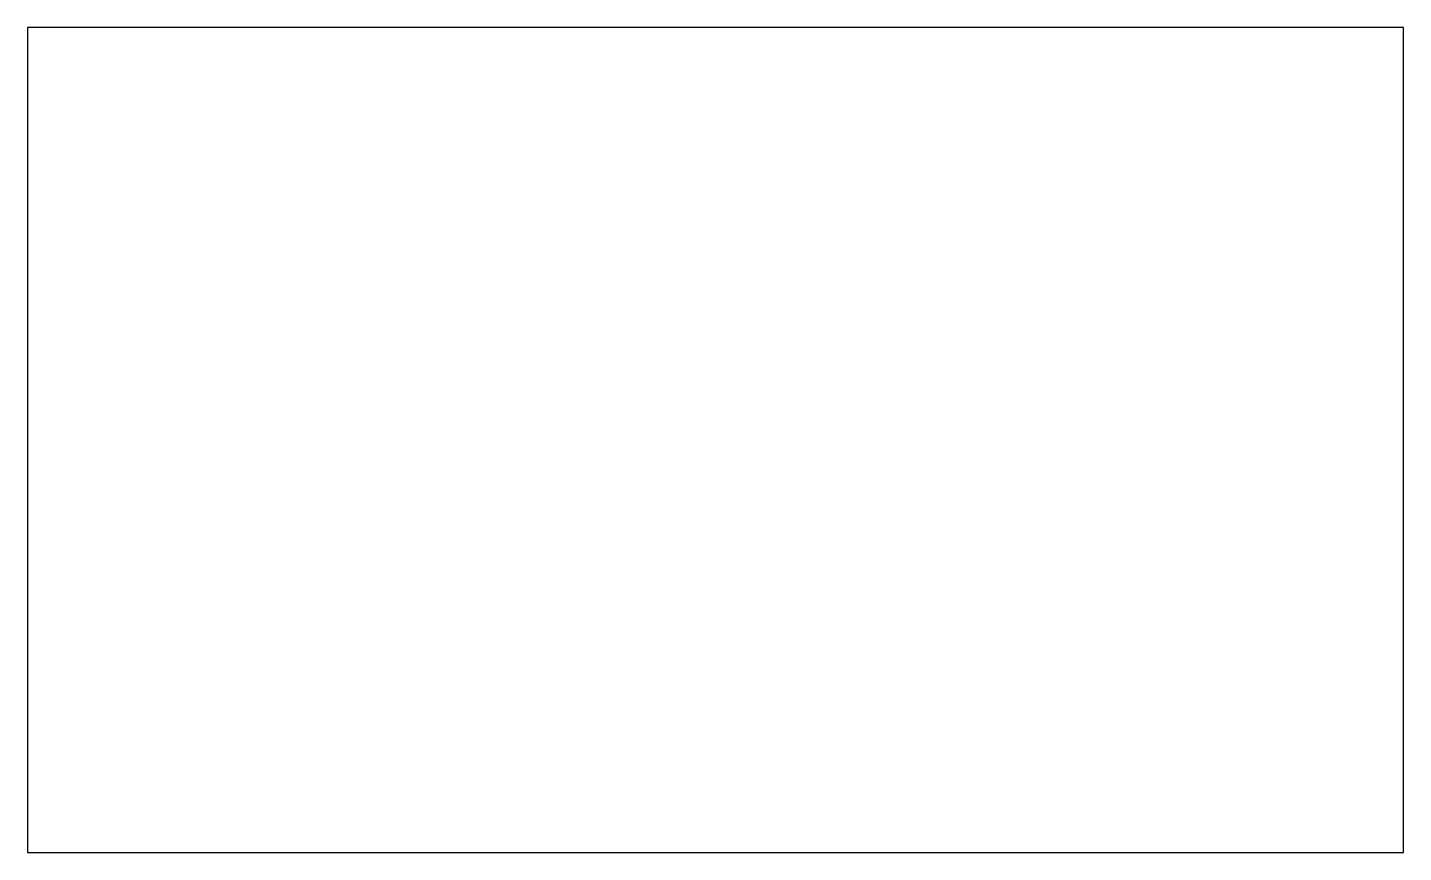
# Model space of a CAD drawing. Extents: x 0 to 10, y 0 to 6.
import ezdxf

# ---------------------------------------------------------------- set-up
doc = ezdxf.new("R2010")
doc.units = 0
doc.layers.add('Parts', color=3, linetype='CONTINUOUS')

msp = doc.modelspace()

# ---------------------------------------------------------------- linework, layer by layer
at = {"layer": 'Parts', "color": 3}
for p, q in [((0, 6), (0, 0)), ((10, 6), (0, 6)), ((10, 0), (10, 6)), ((0, 0), (10, 0))]:
    msp.add_line(p, q, dxfattribs=at)

doc.saveas('drawing.dxf')
